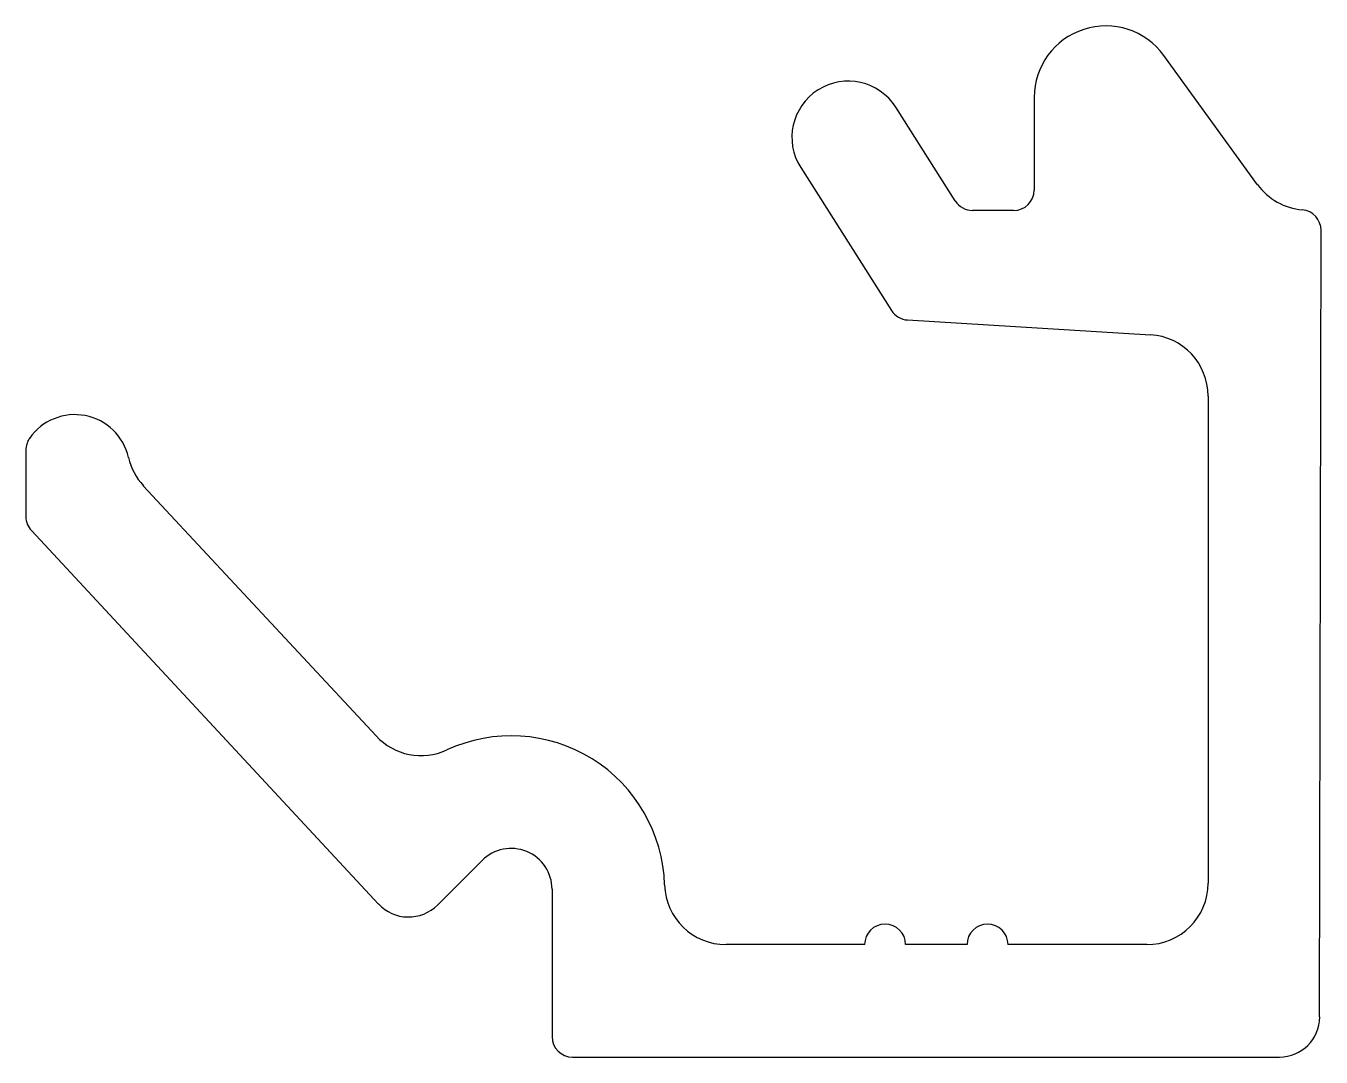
# Model space of a CAD drawing. Extents: x 3.3 to 19.3, y 3.3 to 16.
import ezdxf

# ---------------------------------------------------------------- set-up
doc = ezdxf.new("R2010")
doc.units = 0
doc.layers.get('0').update_dxf_attribs({"linetype": 'CONTINUOUS'})

msp = doc.modelspace()

# ---------------------------------------------------------------- linework, layer by layer
for p, q in [((18.561, 14.068), (17.4, 15.67)), ((15.793, 15.15), (15.792, 14.001)), ((14.816, 13.866), (14.078, 15.028)), ((12.9, 14.28), (14.025, 12.508)), ((15.538, 13.748), (15.03, 13.748)), ((19.33, 3.75), (19.348, 13.503)), ((14.224, 12.391), (17.233, 12.207)), ((17.948, 11.448), (17.948, 5.408)), ((3.3, 10.779), (3.3, 9.952)), ((7.639, 7.233), (4.755, 10.336)), ((3.368, 9.779), (7.669, 5.15)), ((8.4, 5.137), (8.953, 5.691)), ((9.819, 5.332), (9.819, 3.506)), ((13.693, 4.647), (11.975, 4.647)), ((14.961, 4.647), (14.2, 4.647)), ((17.187, 4.647), (15.468, 4.647)), ((10.073, 3.252), (18.832, 3.252))]:
    msp.add_line(p, q)
for centre, radius, start, end in [((16.681, 15.149), 0.888, 35.9268, 179.9071), ((13.489, 14.654), 0.698, 32.4188, 212.4188), ((15.538, 14.002), 0.254, 270, 359.9071), ((19.177, 14.515), 0.761, 215.9268, 265.3276), ((15.03, 14.002), 0.254, 212.4188, 270), ((19.094, 13.503), 0.254, 359.907, 85.3276), ((14.24, 12.644), 0.254, 212.4188, 266.5035), ((17.187, 11.448), 0.761, 360, 86.5035), ((3.906, 10.535), 0.682, 12.765, 145.3026), ((3.554, 10.779), 0.254, 145.3026, 180), ((5.313, 10.854), 0.761, 192.765, 222.8978), ((3.554, 9.952), 0.254, 180, 222.8978), ((8.197, 7.751), 0.761, 222.8978, 294.7623), ((9.312, 5.332), 1.903, 1.6372, 114.7623), ((9.312, 5.332), 0.507, 360, 135), ((11.975, 5.408), 0.761, 181.6372, 270), ((17.187, 5.408), 0.761, 270, 360), ((8.041, 5.496), 0.507, 222.8978, 315), ((13.946, 4.647), 0.254, 0, 180), ((15.215, 4.647), 0.254, 0, 180), ((18.832, 3.751), 0.499, 270, 359.907), ((10.073, 3.506), 0.254, 180, 270)]:
    msp.add_arc(centre, radius, start, end)

doc.saveas('drawing.dxf')
